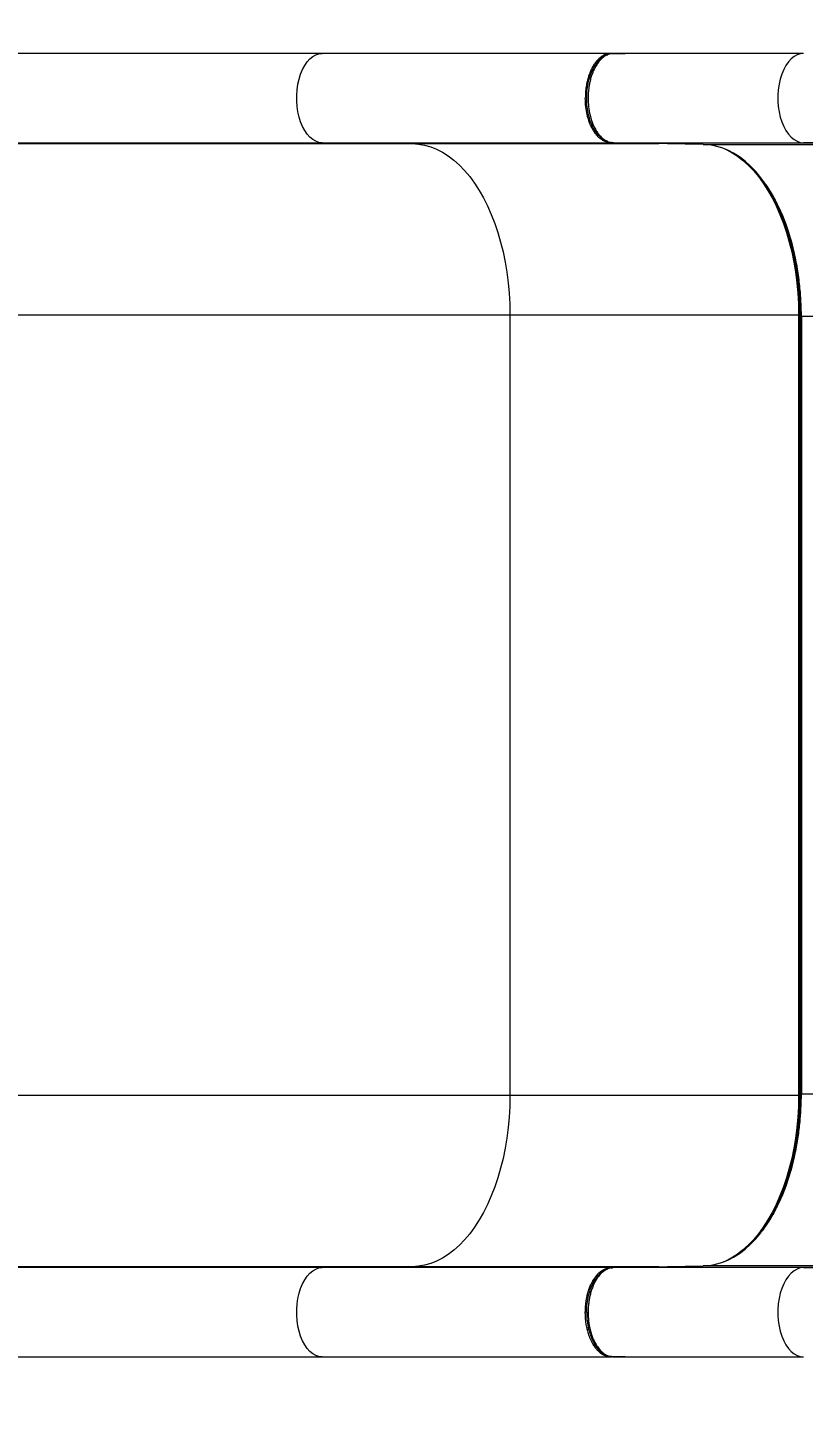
# Model space of a CAD drawing. Header units: millimetres. Extents: x -6077 to 4764, y -4093 to 4128.
# Drawn here: x -2175 to -1757, y 1290 to 2032 of the extents above; entities that cross this region are included whole.
import ezdxf

# ---------------------------------------------------------------- set-up
doc = ezdxf.new("R2010")
doc.units = ezdxf.units.MM
for name, color, linetype in [('DIKOM_ОБЪЕКТ', 7, 'Continuous'), ('DIKOM_РАЗМЕР_ЗОНА', 7, 'Continuous'), ('DIKOM_РАЗМЕР_ОБЪЕКТА', 7, 'Continuous')]:
    doc.layers.add(name, color=color, linetype=linetype)
doc.styles.add('style1', font='arial.ttf', dxfattribs={"width": 0.8})
doc.dimstyles.new('1-50', dxfattribs={"dimtxt": 300, "dimasz": 200, "dimexe": 100, "dimexo": 0, "dimgap": 100, "dimtad": 1, "dimdec": 0, "dimtxsty": 'style1', "dimcen": 0, "dimclrd": 7, "dimclre": 7, "dimadec": 1, "dimazin": 2, "dimtfac": 1, "dimtdec": 0, "dimtmove": 0, "dimatfit": 3, "dimfxl": 0, "dimlwd": 25, "dimlwe": 18, "dimarcsym": 0})

# ---------------------------------------------------------------- blocks, each defined once
blk = doc.blocks.new('A$Ceda28903')
at = {"color": 7, "linetype": 'Continuous', "lineweight": 15}
for p, q in [((658.11, 1136.36), (658.11, 820.89)), ((1263.11, 820.89), (1263.11, 1136.36)), ((751.61, 921.84), (751.61, 819.79)), ((1169.61, 819.79), (1169.61, 921.84)), ((658.11, 820.89), (659.12, 869.07)), ((659.12, 767.02), (659.12, 869.07)), ((1262.11, 869.07), (1263.11, 820.89)), ((1262.11, 869.07), (1262.11, 767.02)), ((610.11, 820.89), (610.11, 726.69)), ((658.11, 718.84), (658.11, 820.89)), ((750.62, 819.03), (750.62, 818.29)), ((1170.61, 819.03), (750.62, 819.03)), ((750.62, 662.99), (750.62, 818.29)), ((750.62, 818.29), (1170.61, 818.29)), ((751.61, 819.79), (1169.61, 819.79)), ((751.61, 819.58), (1169.61, 819.58)), ((1170.61, 818.29), (1170.61, 819.03)), ((1170.61, 818.29), (1170.61, 662.99)), ((1263.11, 820.89), (1263.11, 718.84)), ((1311.11, 726.69), (1311.11, 820.89)), ((1259.97, 778.09), (1260.04, 777.9)), ((659.12, 767.02), (658.11, 718.84)), ((1263.11, 718.84), (1262.11, 767.02)), ((610.11, 726.69), (610.11, 725.05)), ((610.11, 726.69), (610.11, 718.84)), ((610.11, 717.34), (610.11, 725.05)), ((658.11, 717.34), (658.15, 720.35)), ((1263.08, 720.35), (1263.11, 717.34)), ((1311.11, 725.05), (1311.11, 726.69)), ((1311.11, 718.84), (1311.11, 726.69)), ((1311.11, 725.05), (1311.11, 717.34)), ((610.11, 717.34), (610.11, 562.04)), ((610.13, 717.5), (610.14, 717.22)), ((658.11, 562.04), (658.11, 717.34)), ((1263.11, 717.34), (1263.11, 562.04)), ((1311.11, 562.04), (1311.11, 717.34)), ((1287.11, 704.32), (1287.11, 703.57)), ((750.62, 662.99), (1170.61, 662.99)), ((750.62, 389.96), (750.62, 662.99)), ((1170.61, 662.99), (1170.61, 389.96)), ((658.11, 562.04), (658.62, 610.53)), ((658.62, 389.96), (658.62, 610.53)), ((1262.61, 610.53), (1263.11, 562.04)), ((1262.61, 610.53), (1262.61, 389.96)), ((658.11, 389.96), (658.11, 562.04)), ((1263.11, 562.04), (1263.11, 389.96))]:
    blk.add_line(p, q, dxfattribs=at)
at = {"color": 8, "linetype": 'Continuous', "lineweight": 15}
for p, q in [((750.62, 819.57), (750.62, 819.03)), ((751.61, 819.79), (751.61, 819.58)), ((1169.61, 819.58), (1169.61, 819.79)), ((1170.61, 819.03), (1170.61, 819.56)), ((658.62, 610.53), (658.62, 743.06)), ((1262.61, 743.06), (1262.61, 610.53))]:
    blk.add_line(p, q, dxfattribs=at)
at = {"color": 7, "linetype": 'Continuous', "lineweight": 15, "flags": 128}
for points in [[(610.11, 820.89), (610.3, 819.16), (610.87, 817.47), (611.8, 815.82), (613.08, 814.26), (614.7, 812.8), (616.62, 811.47), (618.82, 810.28), (621.25, 809.27), (623.9, 808.43), (626.7, 807.8), (629.62, 807.37), (632.61, 807.15), (635.62, 807.15), (638.61, 807.37), (641.53, 807.8), (644.33, 808.43), (646.97, 809.27), (649.41, 810.28), (651.61, 811.47), (653.53, 812.8), (655.15, 814.26), (656.43, 815.82), (657.36, 817.47), (657.93, 819.16), (658.11, 820.89)], [(1263.11, 820.89), (1263.3, 819.16), (1263.87, 817.47), (1264.8, 815.82), (1266.08, 814.26), (1267.7, 812.8), (1269.62, 811.47), (1271.82, 810.28), (1274.25, 809.27), (1276.9, 808.43), (1279.7, 807.8), (1282.62, 807.37), (1285.61, 807.15), (1288.62, 807.15), (1291.61, 807.37), (1294.53, 807.8), (1297.33, 808.43), (1299.97, 809.27), (1302.41, 810.28), (1304.61, 811.47), (1306.53, 812.8), (1308.15, 814.26), (1309.43, 815.82), (1310.36, 817.47), (1310.93, 819.16), (1311.11, 820.89)], [(681.43, 801.3), (680.52, 800.68), (676.96, 798.06), (673.69, 795.32), (670.72, 792.47), (668.07, 789.51), (665.75, 786.47), (663.77, 783.35), (662.13, 780.17), (660.84, 776.93), (659.9, 773.65), (659.33, 770.34), (659.12, 767.02)], [(1262.11, 767.02), (1261.9, 770.34), (1261.33, 773.65), (1260.39, 776.93), (1259.1, 780.17), (1257.46, 783.35), (1255.48, 786.47), (1253.16, 789.51), (1250.51, 792.47), (1247.54, 795.32), (1244.34, 798.01)], [(658.62, 610.53), (658.83, 613.83), (659.41, 617.12), (660.34, 620.38), (661.62, 623.6), (663.26, 626.76), (665.23, 629.87), (667.54, 632.89), (670.18, 635.83), (673.13, 638.66), (676.38, 641.39), (679.92, 643.99), (683.75, 646.46), (687.83, 648.79), (692.16, 650.96), (696.72, 652.98), (701.49, 654.83), (706.45, 656.51), (711.58, 658), (716.87, 659.31), (722.29, 660.42), (727.82, 661.34), (733.44, 662.06), (739.13, 662.57), (744.86, 662.88), (750.62, 662.99)], [(1170.61, 662.99), (1176.37, 662.88), (1182.1, 662.57), (1187.79, 662.06), (1193.41, 661.34), (1198.94, 660.42), (1204.36, 659.31), (1209.65, 658), (1214.78, 656.51), (1219.74, 654.83), (1224.51, 652.98), (1229.07, 650.96), (1233.4, 648.79), (1237.48, 646.46), (1241.3, 643.99), (1244.85, 641.39), (1248.1, 638.66), (1251.05, 635.83), (1253.69, 632.89), (1256, 629.87), (1257.97, 626.76), (1259.61, 623.6), (1260.89, 620.38), (1261.82, 617.12), (1262.4, 613.83), (1262.61, 610.53)], [(658.11, 562.04), (657.93, 560.31), (657.36, 558.61), (656.43, 556.97), (655.15, 555.41), (653.53, 553.95), (651.61, 552.61), (649.41, 551.43), (646.97, 550.41), (644.33, 549.58), (641.53, 548.95), (638.61, 548.52), (635.62, 548.3), (632.61, 548.3), (629.62, 548.52), (626.7, 548.95), (623.9, 549.58), (621.25, 550.41), (618.82, 551.43), (616.62, 552.61), (614.7, 553.95), (613.08, 555.41), (611.8, 556.97), (610.87, 558.61), (610.3, 560.31), (610.11, 562.04)], [(1311.11, 562.04), (1310.93, 560.31), (1310.36, 558.61), (1309.43, 556.97), (1308.15, 555.41), (1306.53, 553.95), (1304.61, 552.61), (1302.41, 551.43), (1299.97, 550.41), (1297.33, 549.58), (1294.53, 548.95), (1291.61, 548.52), (1288.62, 548.3), (1285.61, 548.3), (1282.62, 548.52), (1279.7, 548.95), (1276.9, 549.58), (1274.25, 550.41), (1271.82, 551.43), (1269.62, 552.61), (1267.7, 553.95), (1266.08, 555.41), (1264.8, 556.97), (1263.87, 558.61), (1263.3, 560.31), (1263.11, 562.04)]]:
    blk.add_lwpolyline(points, dxfattribs=at)
at = {"color": 8, "linetype": 'Continuous', "lineweight": 15, "flags": 128}
for points in [[(661.67, 779.01), (663.26, 782.06), (665.23, 785.16), (667.54, 788.19), (670.18, 791.13), (673.13, 793.96), (676.38, 796.69), (679.92, 799.29), (683.75, 801.76), (687.83, 804.09), (692.16, 806.26), (696.72, 808.28), (701.49, 810.13), (706.45, 811.81), (711.58, 813.3), (716.87, 814.61), (722.29, 815.72), (727.82, 816.64), (733.44, 817.36), (739.13, 817.87), (744.86, 818.18), (750.62, 818.29)], [(751.61, 819.79), (745.83, 819.69), (740.06, 819.38), (734.34, 818.86), (728.69, 818.14), (723.13, 817.21), (717.67, 816.09), (712.36, 814.78), (707.19, 813.27), (702.2, 811.59), (697.41, 809.73), (692.82, 807.7), (688.47, 805.51), (684.36, 803.17), (681.43, 801.3)], [(750.62, 819.03), (744.84, 818.93), (739.09, 818.62), (733.39, 818.1), (727.75, 817.38), (722.2, 816.46), (716.76, 815.34), (711.46, 814.03), (706.31, 812.53), (701.33, 810.85), (696.55, 809), (691.97, 806.97), (687.63, 804.79), (683.53, 802.45), (681.94, 801.46)], [(1244.34, 798.01), (1244.27, 798.06), (1240.71, 800.68), (1236.87, 803.17), (1232.76, 805.51), (1228.41, 807.7), (1223.82, 809.73), (1219.03, 811.59), (1214.04, 813.27), (1208.87, 814.78), (1203.55, 816.09), (1198.1, 817.21), (1192.54, 818.14), (1186.89, 818.86), (1181.17, 819.38), (1175.4, 819.69), (1169.61, 819.79)], [(1238.42, 802.01), (1237.7, 802.45), (1233.6, 804.79), (1229.26, 806.97), (1224.68, 809), (1219.9, 810.85), (1214.92, 812.53), (1209.77, 814.03), (1204.47, 815.34), (1199.03, 816.46), (1193.48, 817.38), (1187.84, 818.1), (1182.14, 818.62), (1176.39, 818.93), (1170.61, 819.03)], [(1170.61, 818.29), (1176.37, 818.18), (1182.1, 817.87), (1187.79, 817.36), (1193.41, 816.64), (1198.94, 815.72), (1204.36, 814.61), (1209.65, 813.3), (1214.78, 811.81), (1219.74, 810.13), (1224.51, 808.28), (1229.07, 806.26), (1233.4, 804.09), (1237.48, 801.76), (1241.3, 799.29), (1244.85, 796.69), (1248.1, 793.96), (1251.05, 791.13), (1253.69, 788.19), (1256, 785.16), (1257.97, 782.06), (1259.61, 778.9), (1259.97, 778.09)]]:
    blk.add_lwpolyline(points, dxfattribs=at)
at = {"color": 7, "linetype": 'Continuous', "lineweight": 15}
for centre, radius, start, end in [((1271.59, 707.55), 1.44, 148.88326, 178.07071), ((1280.73, 704.57), 2.8, 163.69847, 178.95179), ((1293.5, 704.57), 2.8, 1.04209, 16.30764)]:
    blk.add_arc(centre, radius, start, end, dxfattribs=at)
for points, knots in [([(681.21, 800.96), (681.72, 801.31), (683.31, 802.4), (686.21, 804.12), (689.88, 806.11), (693.75, 807.98), (697.77, 809.72), (701.96, 811.34), (706.29, 812.82), (710.74, 814.16), (715.31, 815.36), (719.95, 816.41), (724.66, 817.31), (729.37, 818.05), (734.01, 818.64), (738.33, 819.05), (742.11, 819.31), (745.59, 819.48), (748.68, 819.57), (750.75, 819.58), (751.61, 819.58)], [0, 0, 0, 0, 0.029981, 0.093221, 0.15643, 0.219604, 0.282732, 0.345798, 0.408783, 0.471648, 0.534343, 0.596777, 0.658795, 0.720092, 0.77997, 0.836446, 0.884204, 0.922495, 0.967607, 1, 1, 1, 1]), ([(1169.61, 819.58), (1171.41, 819.56), (1173.96, 819.54), (1177.73, 819.38), (1180.98, 819.19), (1184.83, 818.88), (1188.85, 818.44), (1193.03, 817.88), (1197.28, 817.18), (1201.57, 816.34), (1205.86, 815.37), (1210.11, 814.26), (1214.3, 813.02), (1218.41, 811.65), (1222.41, 810.14), (1226.29, 808.52), (1230.02, 806.77), (1233.61, 804.91), (1237.03, 802.94), (1240.26, 800.85), (1242.72, 799.13), (1244.03, 798.08), (1244.41, 797.78)], [0, 0, 0, 0, 0.061956, 0.087611, 0.130101, 0.174249, 0.221598, 0.270969, 0.32188, 0.373948, 0.426899, 0.480536, 0.534704, 0.589293, 0.644214, 0.699399, 0.754797, 0.810369, 0.866092, 0.921944, 0.977926, 1, 1, 1, 1]), ([(610.11, 718.84), (610.12, 718.71), (610.13, 718.08), (610.28, 717.06), (610.68, 715.79), (611.24, 714.61), (612.09, 713.32), (613.28, 711.94), (614.93, 710.51), (616.46, 709.49), (617.66, 708.82), (618.41, 708.43), (619.13, 708.09), (619.79, 707.79), (620.86, 707.35), (622.56, 706.75), (624.83, 706.12), (627.05, 705.67), (629.37, 705.32), (631.7, 705.12), (634.93, 705.04), (638.83, 705.25), (642.36, 705.87), (644.74, 706.49), (646.01, 706.88), (647.15, 707.28), (648.41, 707.77), (649.66, 708.34), (650.81, 708.94), (651.73, 709.48), (652.57, 710.03), (653.36, 710.61), (654.75, 711.74), (655.91, 712.98), (656.72, 714.2), (657.08, 714.83), (657.5, 715.68), (657.99, 717.05), (658.07, 718.19), (658.11, 718.84)], [0, 0, 0, 0, 0.009601, 0.043177, 0.070719, 0.099645, 0.127902, 0.166326, 0.206139, 0.246548, 0.259176, 0.273104, 0.287195, 0.295985, 0.306436, 0.339821, 0.375178, 0.406454, 0.433837, 0.470442, 0.50001, 0.562512, 0.625097, 0.645852, 0.666607, 0.682344, 0.699288, 0.727285, 0.745783, 0.761122, 0.77967, 0.796578, 0.812157, 0.875248, 0.893484, 0.90294, 0.921334, 0.954471, 1, 1, 1, 1]), ([(610.23, 717.72), (610.23, 717.71), (610.21, 717.69), (610.18, 717.63), (610.15, 717.55), (610.12, 717.45), (610.12, 717.38), (610.11, 717.34)], [0, 0, 0, 0, 0.015963, 0.231753, 0.447374, 0.663068, 1, 1, 1, 1]), ([(610.11, 717.34), (610.15, 716.73), (610.23, 715.53), (610.85, 713.82), (611.75, 712.27), (612.85, 710.9), (614.1, 709.7), (615.41, 708.68), (616.89, 707.72), (618.61, 706.79), (620.63, 705.92), (622.82, 705.16), (625.25, 704.51), (627.97, 703.99), (630.99, 703.64), (633.06, 703.59), (634.11, 703.57)], [0, 0, 0, 0, 0.083499, 0.166998, 0.241809, 0.310168, 0.375306, 0.43487, 0.486549, 0.553008, 0.622082, 0.687937, 0.755742, 0.835361, 0.916204, 1, 1, 1, 1]), ([(658.11, 717.34), (658.09, 716.85), (658.04, 715.97), (657.72, 714.78), (657.34, 713.84), (656.99, 713.15), (656.64, 712.58), (656.23, 711.97), (655.65, 711.24), (654.91, 710.44), (654.08, 709.68), (653.16, 708.95), (652.25, 708.31), (651.42, 707.79), (650.29, 707.15), (648.86, 706.44), (646.94, 705.68), (645.07, 705.07), (642.39, 704.37), (638.75, 703.72), (635.69, 703.62), (634.11, 703.57)], [0, 0, 0, 0, 0.066936, 0.122654, 0.167153, 0.200426, 0.222473, 0.250533, 0.292143, 0.333752, 0.375357, 0.416975, 0.458613, 0.490525, 0.513984, 0.585643, 0.64021, 0.699433, 0.756646, 0.874847, 1, 1, 1, 1]), ([(658.11, 717.34), (658.11, 717.39), (658.1, 717.5), (658.04, 717.65), (657.95, 717.8), (657.87, 717.88), (657.82, 717.92)], [0, 0, 0, 0, 0.250058, 0.500105, 0.750116, 1, 1, 1, 1]), ([(658.02, 716.14), (658.05, 716.41), (658.11, 716.85), (658.1, 717.3), (658.09, 717.48)], [0, 0, 0, 0, 0.607098, 1, 1, 1, 1]), ([(1263.11, 718.84), (1263.14, 718.36), (1263.19, 717.48), (1263.51, 716.29), (1263.88, 715.35), (1264.24, 714.66), (1264.58, 714.1), (1265.03, 713.44), (1265.72, 712.57), (1266.65, 711.62), (1267.71, 710.72), (1268.79, 709.94), (1269.69, 709.37), (1270.38, 708.97), (1270.98, 708.65), (1271.66, 708.31), (1272.31, 708.01), (1272.87, 707.76), (1273.89, 707.34), (1275.55, 706.75), (1277.82, 706.13), (1280.04, 705.67), (1282.37, 705.32), (1284.71, 705.12), (1287.94, 705.04), (1291.82, 705.25), (1295.35, 705.87), (1297.73, 706.49), (1299, 706.87), (1300.15, 707.28), (1301.4, 707.77), (1302.67, 708.35), (1303.94, 709.02), (1305.06, 709.69), (1306.12, 710.42), (1307.25, 711.32), (1308.38, 712.41), (1309.69, 714.05), (1310.85, 716.2), (1311.03, 717.94), (1311.11, 718.84)], [0, 0, 0, 0, 0.03343, 0.06127, 0.083519, 0.100176, 0.111239, 0.124489, 0.149579, 0.177103, 0.200206, 0.225181, 0.246059, 0.253415, 0.264244, 0.27855, 0.289671, 0.297432, 0.306324, 0.339766, 0.375082, 0.406358, 0.433788, 0.470591, 0.50022, 0.562475, 0.624949, 0.645719, 0.66649, 0.682273, 0.699232, 0.727145, 0.746653, 0.767737, 0.791512, 0.812542, 0.845104, 0.879228, 0.937343, 1, 1, 1, 1]), ([(1263.11, 717.34), (1263.12, 717.39), (1263.13, 717.5), (1263.19, 717.65), (1263.28, 717.8), (1263.36, 717.88), (1263.41, 717.92)], [0, 0, 0, 0, 0.250066, 0.500069, 0.750116, 1, 1, 1, 1]), ([(1263.15, 716.69), (1263.14, 716.75), (1263.12, 716.92), (1263.12, 717.12), (1263.11, 717.27), (1263.11, 717.32), (1263.11, 717.34)], [0, 0, 0, 0, 0.283993, 0.783923, 0.927458, 1, 1, 1, 1]), ([(1296.19, 705.35), (1297.24, 705.63), (1299.35, 706.19), (1302.19, 707.36), (1304.73, 708.74), (1306.89, 710.33), (1308.62, 712.08), (1309.88, 713.95), (1310.67, 715.91), (1310.77, 717.25), (1310.82, 717.92)], [0, 0, 0, 0, 0.124394, 0.249622, 0.374284, 0.49923, 0.624883, 0.750181, 0.874546, 1, 1, 1, 1]), ([(1311.11, 717.34), (1311.11, 717.17), (1311.1, 716.83), (1311.05, 716.32), (1310.97, 715.81), (1310.86, 715.32), (1310.7, 714.77), (1310.46, 714.12), (1310.14, 713.43), (1309.78, 712.79), (1309.42, 712.25), (1309.03, 711.71), (1308.6, 711.19), (1308.12, 710.67), (1307.62, 710.17), (1307.23, 709.83), (1306.86, 709.51), (1306.33, 709.08), (1305.48, 708.46), (1304.48, 707.82), (1303.46, 707.24), (1301.86, 706.44), (1299.51, 705.47), (1297.37, 704.9), (1296.3, 704.62)], [0, 0, 0, 0, 0.031381, 0.06276, 0.094142, 0.125517, 0.154792, 0.196202, 0.249759, 0.285573, 0.32138, 0.357184, 0.392997, 0.428802, 0.464615, 0.500421, 0.504188, 0.535774, 0.597796, 0.649836, 0.69489, 0.749722, 0.87486, 1, 1, 1, 1]), ([(1311.11, 717.34), (1311.11, 717.37), (1311.11, 717.42), (1311.09, 717.51), (1311.07, 717.59), (1311.03, 717.67), (1310.98, 717.74), (1310.92, 717.83), (1310.86, 717.88), (1310.82, 717.92)], [0, 0, 0, 0, 0.132313, 0.264389, 0.396526, 0.52884, 0.66104, 0.793203, 1, 1, 1, 1]), ([(1277.93, 704.62), (1277.52, 704.72), (1276.7, 704.93), (1275.5, 705.28), (1274.43, 705.64), (1273.36, 706.05), (1272.2, 706.54), (1271.09, 707.07), (1270.4, 707.46), (1270.14, 707.6)], [0, 0, 0, 0, 0.142561, 0.285123, 0.427679, 0.537586, 0.693159, 0.886983, 1, 1, 1, 1]), ([(1278.04, 705.35), (1276.64, 705.73), (1273.82, 706.5), (1271.51, 707.7), (1270.35, 708.3)], [0, 0, 0, 0, 0.498954, 1, 1, 1, 1]), ([(1287.11, 703.57), (1286.67, 703.58), (1285.77, 703.58), (1284.43, 703.65), (1283.2, 703.75), (1281.94, 703.89), (1280.54, 704.09), (1279.16, 704.34), (1278.26, 704.54), (1277.93, 704.62)], [0, 0, 0, 0, 0.142562, 0.285121, 0.427685, 0.53759, 0.693165, 0.886988, 1, 1, 1, 1]), ([(1287.11, 704.32), (1285.56, 704.36), (1282.45, 704.45), (1279.51, 705.05), (1278.04, 705.35)], [0, 0, 0, 0, 0.498956, 1, 1, 1, 1]), ([(1287.11, 704.32), (1288.67, 704.36), (1291.79, 704.45), (1294.72, 705.05), (1296.19, 705.35)], [0, 0, 0, 0, 0.501041, 1, 1, 1, 1]), ([(1296.3, 704.62), (1295.88, 704.52), (1295.05, 704.34), (1293.77, 704.1), (1292.57, 703.92), (1291.31, 703.78), (1289.88, 703.65), (1288.43, 703.58), (1287.47, 703.57), (1287.11, 703.57)], [0, 0, 0, 0, 0.14256, 0.285123, 0.427677, 0.537587, 0.693167, 0.886991, 1, 1, 1, 1]), ([(610.11, 562.04), (610.11, 557.02), (610.11, 546.96), (610.11, 531.08), (610.11, 514.64), (610.11, 497.65), (610.11, 480.23), (610.11, 462.47), (610.11, 444.47), (610.11, 426.33), (610.11, 408.14), (610.11, 396.01), (610.11, 389.96)], [0, 0, 0, 0, 0.098974, 0.198608, 0.298758, 0.399272, 0.5, 0.60073, 0.701245, 0.801394, 0.901027, 1, 1, 1, 1]), ([(1311.11, 389.96), (1311.11, 396.01), (1311.11, 408.14), (1311.11, 426.33), (1311.11, 444.47), (1311.11, 462.47), (1311.11, 480.23), (1311.11, 497.65), (1311.11, 514.64), (1311.11, 531.08), (1311.11, 546.96), (1311.11, 557.02), (1311.11, 562.04)], [0, 0, 0, 0, 0.098974, 0.198608, 0.298757, 0.399272, 0.5, 0.600729, 0.701245, 0.801394, 0.901027, 1, 1, 1, 1])]:
    blk.add_open_spline(points, degree=3, knots=knots, dxfattribs=at)
at = {"color": 8, "linetype": 'Continuous', "lineweight": 15}
for points, knots in [([(657.42, 715.59), (657.41, 715.48), (657.25, 714.49), (656.11, 712.69), (653.98, 710.32), (651, 708.25), (647.4, 706.54), (643.27, 705.28), (638.8, 704.49), (634.13, 704.23), (629.47, 704.49), (624.99, 705.27), (620.87, 706.53), (617.26, 708.24), (614.27, 710.3), (612.13, 712.68), (610.98, 714.48), (610.82, 715.48), (610.81, 715.59)], [0, 0, 0, 0, 0.008256, 0.078579, 0.148554, 0.218753, 0.288957, 0.35893, 0.429287, 0.499563, 0.570196, 0.64011, 0.710433, 0.780404, 0.850609, 0.920811, 0.990977, 1, 1, 1, 1]), ([(1270.14, 707.6), (1269.6, 707.93), (1268.52, 708.59), (1267.13, 709.68), (1266.01, 710.74), (1265.17, 711.74), (1264.48, 712.72), (1263.92, 713.74), (1263.52, 714.76), (1263.25, 715.73), (1263.19, 716.36), (1263.15, 716.69)], [0, 0, 0, 0, 0.13312, 0.266242, 0.39889, 0.499935, 0.591161, 0.711346, 0.814995, 0.900664, 1, 1, 1, 1]), ([(1270.35, 708.3), (1269.31, 708.97), (1267.23, 710.3), (1265.13, 712.69), (1263.98, 714.49), (1263.82, 715.48), (1263.81, 715.59)], [0, 0, 0, 0, 0.320639, 0.640386, 0.959899, 1, 1, 1, 1])]:
    blk.add_open_spline(points, degree=3, knots=knots, dxfattribs=at)
blk = doc.blocks.new('*D11')
at = {"layer": 'Defpoints', "color": 0, "transparency": 16777216}
for p in [(-2578.26, 1668.58), (3233.11, -1394.5), (3233.11, -3410.44)]:
    blk.add_point(p, dxfattribs=at)
at = {"layer": 'DIKOM_РАЗМЕР_ОБЪЕКТА', "color": 7, "lineweight": 18, "transparency": 16777216}
for p, q in [((-2578.26, 1668.58), (-2578.26, -3510.44)), ((3233.11, -1394.5), (3233.11, -3510.44))]:
    blk.add_line(p, q, dxfattribs=at)
at = {"layer": 'DIKOM_РАЗМЕР_ОБЪЕКТА', "color": 7, "lineweight": 25, "transparency": 16777216}
blk.add_line((-2378.26, -3410.44), (3033.11, -3410.44), dxfattribs=at)
at = {"layer": 'DIKOM_РАЗМЕР_ОБЪЕКТА', "color": 7, "transparency": 16777216}
for points in [[(-2378.26, -3377.11), (-2378.26, -3443.77), (-2578.26, -3410.44)], [(3033.11, -3377.11), (3033.11, -3443.77), (3233.11, -3410.44)]]:
    blk.add_solid(points, dxfattribs=at)
at = {"layer": 'DIKOM_РАЗМЕР_ОБЪЕКТА', "color": 0, "transparency": 16777216, "insert": (327.42, -3157.27), "char_height": 300, "attachment_point": 5, "style": 'style1'}
blk.add_mtext('5800', dxfattribs=at)
blk = doc.blocks.new('*D12')
at = {"layer": 'Defpoints', "color": 0, "transparency": 16777216}
for p in [(-4578.26, 1697.5), (4764.11, -1040.5), (-4578.26, -3993.44)]:
    blk.add_point(p, dxfattribs=at)
at = {"layer": 'DIKOM_РАЗМЕР_ЗОНА', "color": 7, "lineweight": 18, "transparency": 16777216}
for p, q in [((-4578.26, 1697.5), (-4578.26, -4093.44)), ((4764.11, -1040.5), (4764.11, -4093.44))]:
    blk.add_line(p, q, dxfattribs=at)
at = {"layer": 'DIKOM_РАЗМЕР_ЗОНА', "color": 7, "lineweight": 25, "transparency": 16777216}
blk.add_line((4564.11, -3993.44), (-4378.26, -3993.44), dxfattribs=at)
at = {"layer": 'DIKOM_РАЗМЕР_ЗОНА', "color": 7, "transparency": 16777216}
for points in [[(-4378.26, -3960.11), (-4378.26, -4026.77), (-4578.26, -3993.44)], [(4564.11, -3960.11), (4564.11, -4026.77), (4764.11, -3993.44)]]:
    blk.add_solid(points, dxfattribs=at)
at = {"layer": 'DIKOM_РАЗМЕР_ЗОНА', "color": 0, "transparency": 16777216, "insert": (92.92, -3740.16), "char_height": 300, "attachment_point": 5, "style": 'style1'}
blk.add_mtext('9300', dxfattribs=at)
blk = doc.blocks.new('*D13')
at = {"layer": 'Defpoints', "color": 0, "transparency": 16777216}
for p in [(-5627.32, 4128.11), (-1100, 4128.11), (3764.11, -2890.5)]:
    blk.add_point(p, dxfattribs=at)
at = {"layer": 'DIKOM_РАЗМЕР_ЗОНА', "color": 7, "lineweight": 18, "transparency": 16777216}
for p, q in [((-1100, 4128.11), (-5727.32, 4128.11)), ((3764.11, -2890.5), (-5727.32, -2890.5))]:
    blk.add_line(p, q, dxfattribs=at)
at = {"layer": 'DIKOM_РАЗМЕР_ЗОНА', "color": 7, "lineweight": 25, "transparency": 16777216}
blk.add_line((-5627.32, -2690.5), (-5627.32, 3928.11), dxfattribs=at)
at = {"layer": 'DIKOM_РАЗМЕР_ЗОНА', "color": 7, "transparency": 16777216}
for points in [[(-5660.65, 3928.11), (-5593.99, 3928.11), (-5627.32, 4128.11)], [(-5660.65, -2690.5), (-5593.99, -2690.5), (-5627.32, -2890.5)]]:
    blk.add_solid(points, dxfattribs=at)
at = {"layer": 'DIKOM_РАЗМЕР_ЗОНА', "color": 0, "transparency": 16777216, "insert": (-5880.49, 618.8), "char_height": 300, "attachment_point": 5, "rotation": 90, "style": 'style1'}
blk.add_mtext('7000', dxfattribs=at)
blk = doc.blocks.new('*D14')
at = {"layer": 'Defpoints', "color": 0, "transparency": 16777216}
for p in [(-1231, 2628.11), (-5005.82, -1642), (1070.02, -1642)]:
    blk.add_point(p, dxfattribs=at)
at = {"layer": 'DIKOM_РАЗМЕР_ОБЪЕКТА', "color": 7, "lineweight": 18, "transparency": 16777216}
for p, q in [((-1231, 2628.11), (-5105.82, 2628.11)), ((1070.02, -1642), (-5105.82, -1642))]:
    blk.add_line(p, q, dxfattribs=at)
at = {"layer": 'DIKOM_РАЗМЕР_ОБЪЕКТА', "color": 7, "lineweight": 25, "transparency": 16777216}
blk.add_line((-5005.82, 2428.11), (-5005.82, -1442), dxfattribs=at)
at = {"layer": 'DIKOM_РАЗМЕР_ОБЪЕКТА', "color": 7, "transparency": 16777216}
for points in [[(-5039.15, 2428.11), (-4972.49, 2428.11), (-5005.82, 2628.11)], [(-5039.15, -1442), (-4972.49, -1442), (-5005.82, -1642)]]:
    blk.add_solid(points, dxfattribs=at)
at = {"layer": 'DIKOM_РАЗМЕР_ОБЪЕКТА', "color": 0, "transparency": 16777216, "insert": (-5258.99, 493.06), "char_height": 300, "attachment_point": 5, "rotation": 90, "style": 'style1'}
blk.add_mtext('4270', dxfattribs=at)

msp = doc.modelspace()

# ---------------------------------------------------------------- block references
at = {"layer": 'DIKOM_ОБЪЕКТ', "rotation": 270}
msp.add_blockref('A$Ceda28903', (-2578.31, 2628.11), dxfattribs=at)

# ---------------------------------------------------------------- dimensions: what is measured, and where the dimension line sits
at = {"layer": 'DIKOM_РАЗМЕР_ЗОНА'}
dim = msp.add_linear_dim(base=(-5627.32, 4128.11), p1=(3764.11, -2890.5), p2=(-1100, 4128.11), angle=270, text='7000', dimstyle='1-50', dxfattribs=at)
dim.commit()
dim.dimension.update_dxf_attribs({"geometry": '*D13', "text_midpoint": (-5627.32, 618.8), "dimtype": 160})
dim = msp.add_linear_dim(base=(-4578.26, -3993.44), p1=(4764.11, -1040.5), p2=(-4578.26, 1697.5), text='9300', dimstyle='1-50', dxfattribs=at)
dim.commit()
dim.dimension.update_dxf_attribs({"geometry": '*D12', "text_midpoint": (92.92, -3993.44), "dimtype": 160})
at = {"layer": 'DIKOM_РАЗМЕР_ОБЪЕКТА'}
dim = msp.add_linear_dim(base=(-5005.82, -1642), p1=(-1231, 2628.11), p2=(1070.02, -1642), angle=90, dimstyle='1-50', dxfattribs=at)
dim.commit()
dim.dimension.update_dxf_attribs({"geometry": '*D14', "text_midpoint": (-5005.82, 493.06), "dimtype": 160})
dim = msp.add_linear_dim(base=(3233.11, -3410.44), p1=(-2578.26, 1668.58), p2=(3233.11, -1394.5), text='5800', dimstyle='1-50', dxfattribs=at)
dim.commit()
dim.dimension.update_dxf_attribs({"geometry": '*D11', "text_midpoint": (327.42, -3410.44), "dimtype": 160})

doc.saveas('drawing.dxf')
